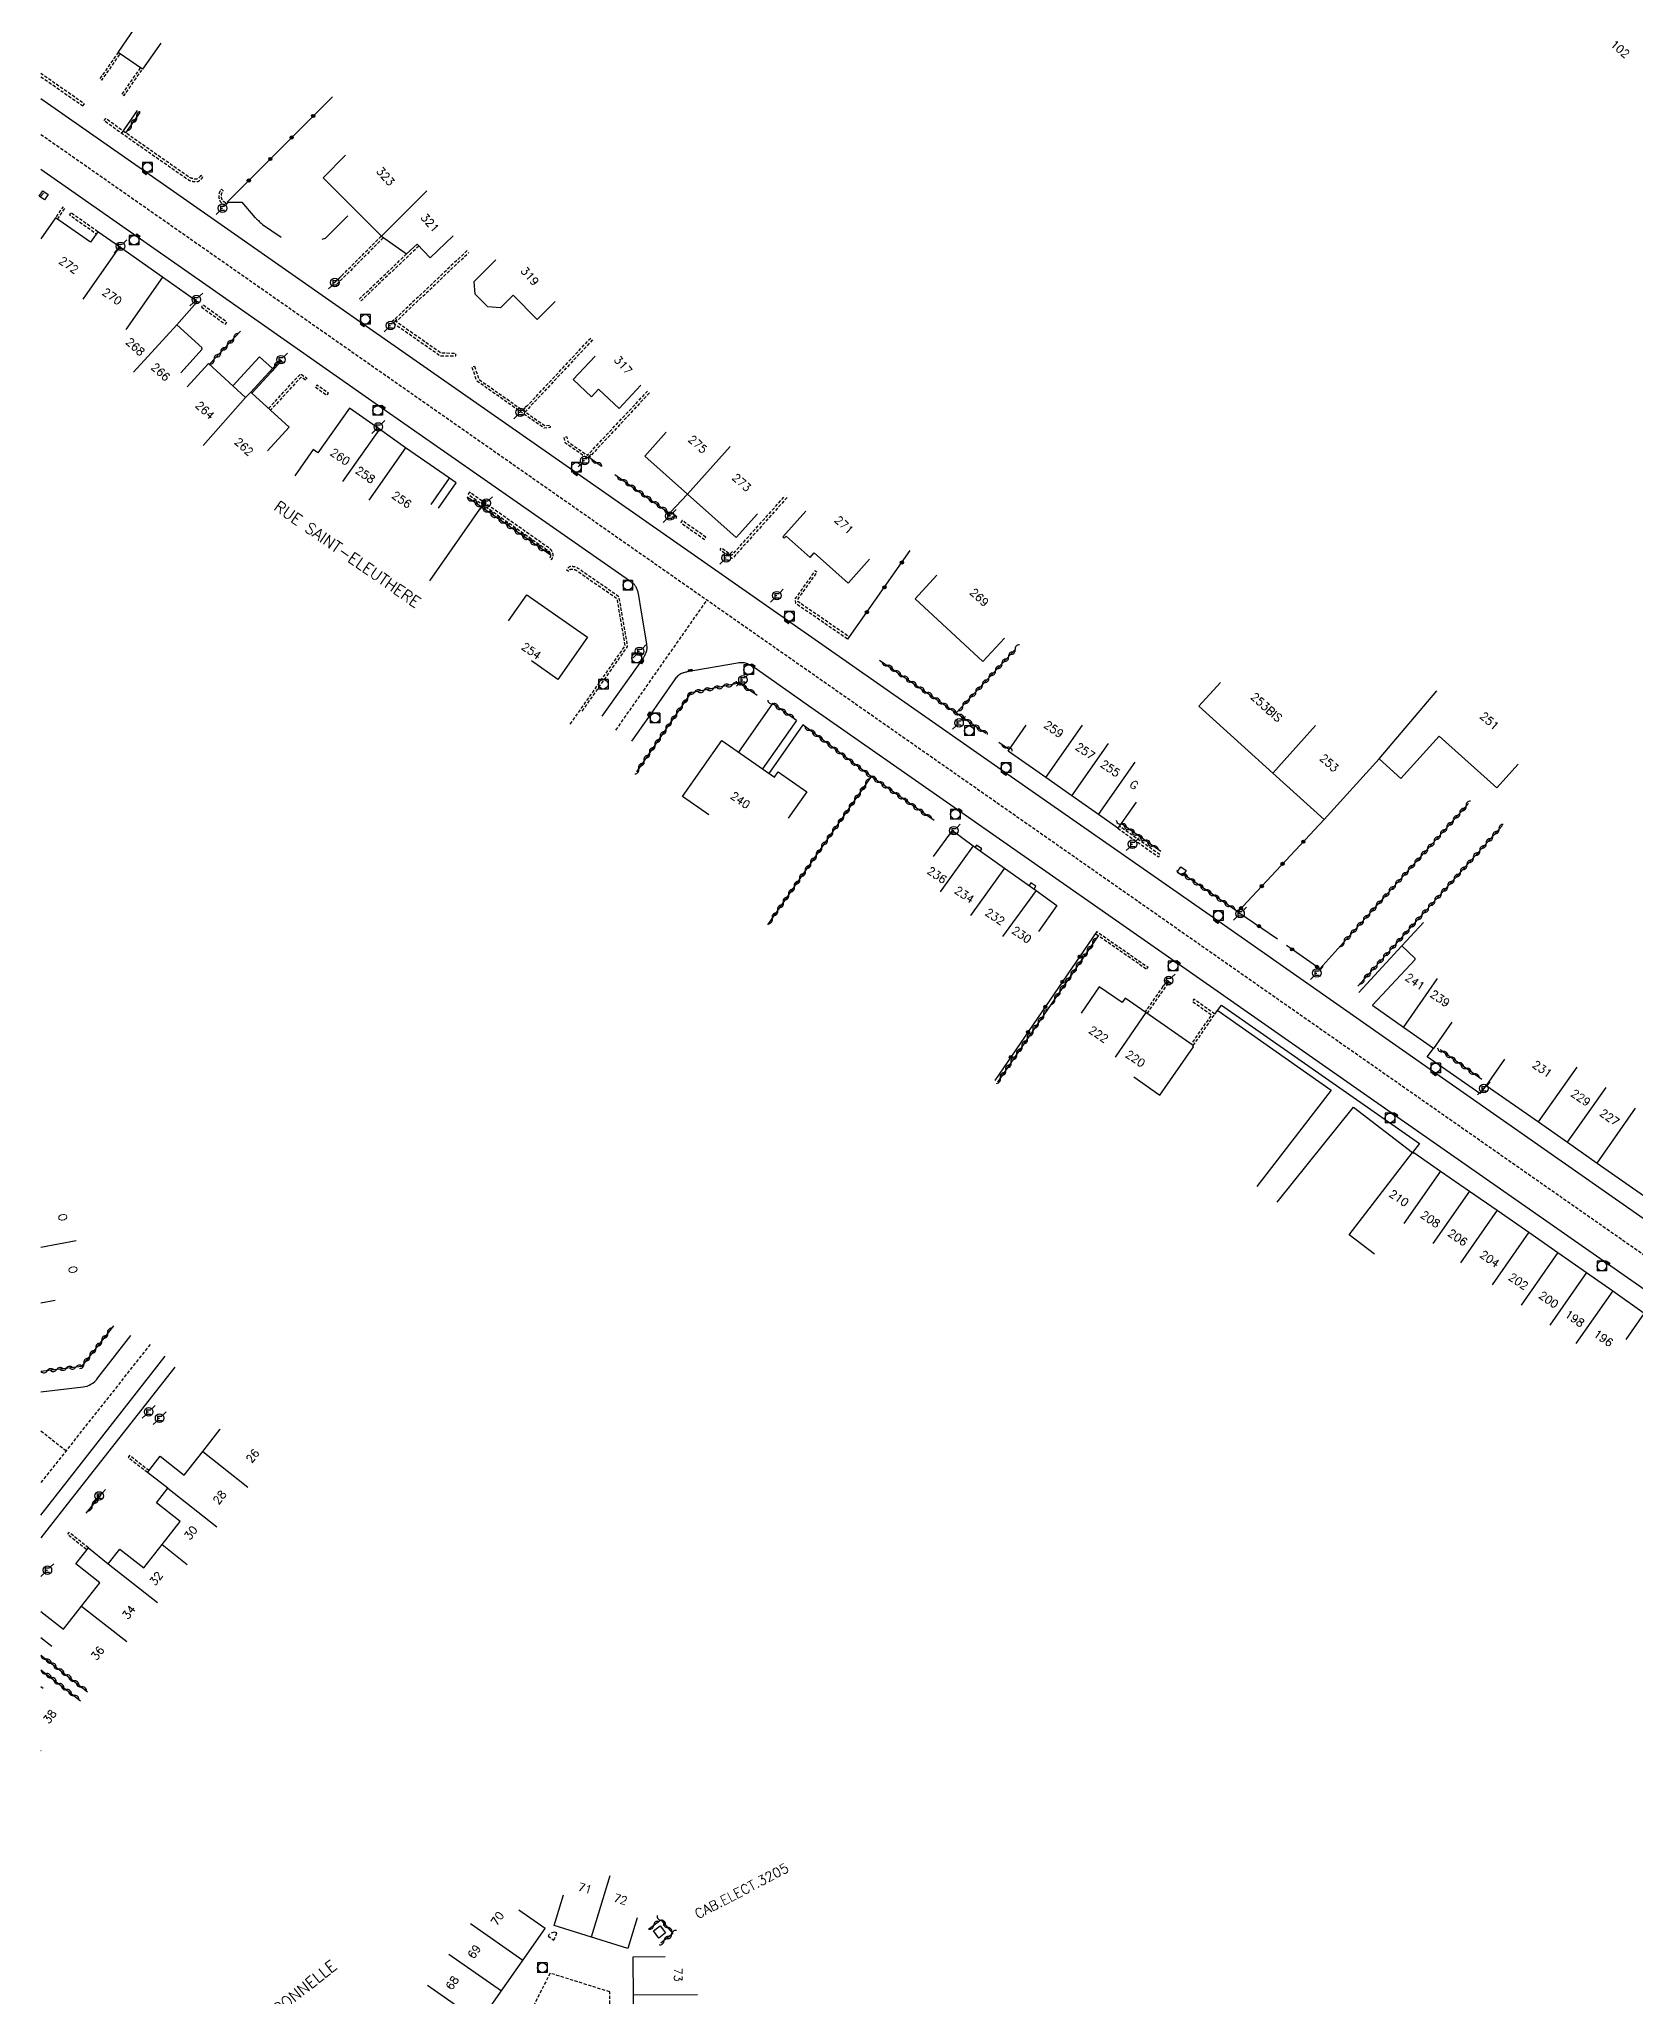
# Model space of a CAD drawing. Header units: millimetres. Extents: x 79000 to 80000, y 145000 to 146001.
# Drawn here: x 78999.7 to 79249.1, y 145345 to 145650.8 of the extents above; entities that cross this region are included whole.
import ezdxf
from ezdxf.enums import TextEntityAlignment as Align

# ---------------------------------------------------------------- set-up
doc = ezdxf.new("R2010")
doc.units = ezdxf.units.MM
doc.linetypes.add('DASHED', pattern=[0.75, 0.5, -0.25])
doc.layers.get('0').update_dxf_attribs({"linetype": 'CONTINUOUS'})
for name, color, linetype in [('W0001', 6, 'DASHED'), ('W0008', 7, 'CONTINUOUS'), ('W0100', 7, 'CONTINUOUS'), ('W0112', 1, 'DASHED'), ('W0310', 3, 'CONTINUOUS'), ('W0322', 7, 'CONTINUOUS'), ('W0330', 7, 'CONTINUOUS'), ('W0400', 7, 'CONTINUOUS'), ('W0420', 7, 'CONTINUOUS'), ('W0471', 7, 'CONTINUOUS'), ('W0984', 7, 'CONTINUOUS'), ('W0989', 7, 'CONTINUOUS'), ('W0991', 7, 'CONTINUOUS'), ('W1102', 7, 'CONTINUOUS')]:
    doc.layers.add(name, color=color, linetype=linetype)
doc.styles.get("Standard").update_dxf_attribs({"font": 'romans.shx', "width": 0.85})

# ---------------------------------------------------------------- blocks, each defined once
blk = doc.blocks.new('T420')
for p, q in [((0.75, 0.75), (-0.75, 0.75)), ((-0.75, 0.75), (-0.75, -0.75)), ((0.75, 0.75), (0.75, -0.75)), ((0.75, -0.75), (-0.75, -0.75))]:
    blk.add_line(p, q)
blk.add_ellipse((0, 0), major_axis=(-0.53, 0.53), ratio=1, start_param=3.926991, end_param=10.210176)
blk = doc.blocks.new('T471')
for p, q in [((-0.333334, 0.333334), (-0.333334, -0.333334)), ((-0.333334, 0.333334), (0.333334, 0.333334)), ((-0.333334, 0), (0, 0)), ((0.500001, 0.500001), (1.000002, 1.000002)), ((-0.500001, -0.500001), (-1.000002, -1.000002)), ((-0.333334, -0.333334), (0.333334, -0.333334))]:
    blk.add_line(p, q)
blk.add_ellipse((0, 0), major_axis=(0.471405, 0.471405), ratio=1, start_param=5.4977871438, end_param=11.780972451)
blk = doc.blocks.new('t310o')
at = {"color": 0, "linetype": 'Continuous'}
for centre, start, end in [((-0.5, 0.38), 216.8699, 323.1304), ((0.5, -0.37), 36.8699, 143.1303)]:
    blk.add_arc(centre, 0.625, start, end, dxfattribs=at)
blk = doc.blocks.new('T400')
for p, q in [((-0.15, 0.3), (0.15, 0.3)), ((-0.15, -0.25), (-0.15, 0.3)), ((-0.15, 0.15), (0.15, 0.15)), ((-0.15, 0), (0.15, 0)), ((0.15, 0.3), (0.15, -0.25)), ((-0.15, -0.15), (0.15, -0.15)), ((-0.15, -0.25), (-0.15, -0.3)), ((-0.15, -0.3), (0.15, -0.3)), ((0.15, -0.3), (0.15, -0.25))]:
    blk.add_line(p, q)
blk = doc.blocks.new('t112o')
at = {"color": 0, "linetype": 'Continuous'}
for p, q in [((-0.5, 0.5), (0.5, 0.5)), ((-0.5, -0.5), (-0.5, 0.5)), ((0.5, 0.5), (0.5, -0.5)), ((0.5, -0.5), (-0.5, -0.5))]:
    blk.add_line(p, q, dxfattribs=at)
blk = doc.blocks.new('t330o')
at = {"color": 0, "linetype": 'Continuous'}
for p, q in [((0.25, -0.25), (-0.25, 0.25)), ((-0.25, -0.25), (0.25, 0.25)), ((-0.25, 0.25), (-0.25, -0.25)), ((0.25, 0.25), (-0.25, 0.25)), ((0.25, -0.25), (0.25, 0.25)), ((-0.25, -0.25), (0.25, -0.25)), ((-0.25, -0.25), (-0.25, -0.25))]:
    blk.add_line(p, q, dxfattribs=at)
blk = doc.blocks.new('t322o')
at = {"color": 0, "linetype": 'Continuous'}
for radius in [0.25, 0.15]:
    blk.add_circle((0, 0), radius, dxfattribs=at)

msp = doc.modelspace()

# ---------------------------------------------------------------- linework, layer by layer
at = {"layer": 'W0001', "flags": 128}
for points in [[(79516.13, 145275.16), (79000, 145635.92)], [(79089.82, 145542.93), (79104.04, 145563.2)], [(79017.05, 145446.94), (79000, 145425.39)], [(79000, 145433.43), (79003.91, 145430.36)]]:
    msp.add_lwpolyline(points, dxfattribs=at)
at = {"layer": 'W0001'}
msp.add_lwpolyline([(79089.62, 145316.47), (79089.16, 145326.72), (79088.85, 145345.81), (79079.53, 145348.73), (79071.29, 145332.4), (79069.11, 145312.03)], dxfattribs=at)
at = {"layer": 'W0008', "flags": 128}
for points in [[(79518.69, 145278.82), (79501.09, 145291.55), (79457.44, 145321.63), (79420.53, 145347.52), (79375.36, 145379.19), (79323.99, 145415.13), (79250.79, 145466.27), (79216.33, 145490.34), (79184.35, 145512.73), (79154.86, 145533.32), (79117.13, 145559.67), (79084.26, 145582.62), (79051.39, 145605.61), (79020.18, 145627.43), (79000, 145641.53)], [(79043.9, 145619.59), (79044.45, 145619.78), (79047.93, 145623.24)], [(79029.97, 145596.7), (79034.14, 145601.23), (79036.15, 145599.38), (79032.77, 145595.71)], [(79037.65, 145600.64), (79032.96, 145595.56)], [(79062.1, 145577.58), (79064.85, 145581.52), (79063.8, 145582.26)], [(79114.29, 145547.08), (79108.97, 145539.48)], [(79118.03, 145544.44), (79112.73, 145536.85)], [(79119.03, 145543.74), (79113.73, 145536.15)], [(79146.76, 145524.03), (79146.99, 145524.36), (79146.17, 145524.95), (79145.93, 145524.62)], [(79155.14, 145518.08), (79155.44, 145518.51), (79154.65, 145519.06), (79154.35, 145518.64)], [(79205.87, 145501.93), (79212.58, 145509.2)], [(79183.4, 145498.55), (79184.44, 145499.94), (79215.33, 145478.35), (79214.25, 145476.94)], [(79183.86, 145499.13), (79201.53, 145486.65), (79189.94, 145471.61)], [(79225.76, 145487.42), (79224.77, 145486.16), (79216.55, 145491.88), (79217.52, 145493.19)], [(79193.11, 145469.15), (79205.02, 145484.02), (79214.25, 145476.94)], [(79000, 145439.53), (79006.59, 145440.31), (79007.22, 145440.45), (79007.52, 145440.57), (79007.81, 145440.72), (79008.12, 145440.92), (79008.4, 145441.15), (79008.65, 145441.42), (79008.87, 145441.71), (79014.03, 145448.36)], [(79000, 145420.29), (79019.41, 145445.09)], [(79020.93, 145443.42), (79004.68, 145422.72), (79000, 145416.75)]]:
    msp.add_lwpolyline(points, dxfattribs=at)
for points in [[(79000, 145630.52), (79011.22, 145622.69), (79026.81, 145611.79), (79052.23, 145594.01), (79091.93, 145566.28, -0.006138), (79092.03, 145566.21, -0.001856), (79092.33, 145565.99, -0.055554), (79092.68, 145565.67, -0.054812), (79092.94, 145565.27, -0.044414), (79093.15, 145564.8, -0.0399), (79093.28, 145564.23), (79093.74, 145561.33), (79094.58, 145556.4, -0.054819), (79094.62, 145555.58, -0.075511), (79094.5, 145554.99, -0.031718), (79094.3, 145554.54, -0.034224), (79094.06, 145554.14), (79087.64, 145545.08)], [(79029.1, 145625.4), (79031.36, 145625.36), (79033.42, 145623, -0.000419), (79033.77, 145622.67, -0.000769), (79033.96, 145622.5, -0.002361), (79034.55, 145621.95, 0.039708), (79034.58, 145621.92), (79037.52, 145619.91)], [(79283.94, 145432.17), (79246.26, 145458.42), (79211.98, 145482.38), (79178.88, 145505.53), (79142.64, 145530.82), (79120.44, 145546.33), (79111.42, 145552.68, 0.026174), (79110.94, 145552.97, 0.023572), (79110.39, 145553.25, 0.080936), (79109.68, 145553.43, 0.06638), (79108.8, 145553.39), (79100.95, 145552.01, 0.037206), (79100.45, 145551.88, 0.036074), (79099.96, 145551.68, 0.069353), (79099.46, 145551.33, 0.054381), (79098.96, 145550.75), (79094.91, 145544.95), (79092.27, 145541.2)]]:
    msp.add_lwpolyline(points, format="xyb", dxfattribs=at)
at = {"layer": 'W0100', "flags": 128}
for points in [[(79018.74, 145650.23), (79015.84, 145646.15), (79012.06, 145648.79), (79015.36, 145653.53), (79010.14, 145657.17), (79013, 145661.27)], [(79047.59, 145632.74), (79044.06, 145629.2), (79053.21, 145620.06), (79057.12, 145617.3), (79058.75, 145618.83), (79060.78, 145616.69), (79064.41, 145620.12)], [(79021.83, 145598.71), (79025.2, 145602.41), (79025.08, 145602.52), (79025.17, 145602.62), (79021.22, 145606.22), (79024.37, 145609.75), (79024.24, 145609.87), (79024.3, 145609.94), (79019, 145613.67), (79012.26, 145618.4), (79008.87, 145620.77), (79008.87, 145620.77), (79007.73, 145619.14), (79002.28, 145622.95), (79000, 145619.68)], [(79080.31, 145609.86), (79077.53, 145607.08), (79073.75, 145610.86), (79071.79, 145608.9), (79069.82, 145609.04), (79067.84, 145611.02), (79067.69, 145612.99), (79071.06, 145616.36)], [(79035.36, 145586.55), (79038.75, 145590.23), (79032.95, 145595.57), (79032.93, 145595.55), (79032.76, 145595.72), (79031.96, 145594.86), (79026.17, 145600.19), (79022.82, 145596.55)], [(79086.56, 145601.31), (79083.14, 145597.66), (79085.98, 145595), (79087.08, 145596.18), (79090.3, 145593.17), (79093.71, 145596.82)], [(79060.94, 145578.16), (79063.8, 145582.26), (79056.96, 145587.02), (79052.87, 145589.93), (79048.19, 145593.22), (79043.25, 145586.24), (79042.51, 145586.76), (79039.65, 145582.66)], [(79097.65, 145589.46), (79094.32, 145585.73), (79101.01, 145579.76), (79108.58, 145572.99), (79111.91, 145576.71)], [(79119.49, 145577.14), (79115.9, 145573.11), (79116.12, 145572.91), (79116.39, 145573.21), (79120.14, 145569.86), (79120.81, 145570.61), (79126.11, 145565.89), (79129.44, 145569.62)], [(79139.95, 145567.11), (79136.55, 145563.44), (79147.13, 145553.61), (79150.53, 145557.27)], [(79073.05, 145559.96), (79075.92, 145564.06), (79085.37, 145557.45), (79080.75, 145550.84), (79076.65, 145553.71)], [(79184.25, 145550.34), (79180.9, 145546.64), (79192.43, 145536.21), (79200.46, 145528.94), (79209.06, 145538.45), (79212.44, 145535.34), (79218.44, 145541.98), (79227.44, 145533.89), (79230.78, 145537.6)], [(79171.1, 145531.67), (79168.22, 145527.58), (79165.21, 145529.71), (79161.06, 145532.63), (79156.96, 145535.51), (79151.07, 145539.6), (79153.92, 145543.71)], [(79104.32, 145529.67), (79100.22, 145532.53), (79106.35, 145541.31), (79114.57, 145535.57), (79115.14, 145536.39), (79119.62, 145533.26), (79116.75, 145529.16)], [(79139.44, 145523.18), (79142.4, 145527.21), (79145.64, 145524.83), (79150.54, 145521.33), (79155.45, 145517.86), (79158.72, 145515.54), (79155.83, 145511.46)], [(79220.38, 145497.3), (79217.52, 145493.19), (79212.84, 145496.46), (79208.05, 145499.83), (79208.08, 145499.88), (79208.01, 145499.95), (79214.67, 145507.07), (79214.68, 145507.26), (79212.57, 145509.2), (79215.97, 145512.88)], [(79170.7, 145488.73), (79174.81, 145485.89), (79180.05, 145493.46), (79179.93, 145493.54), (79180, 145493.63), (79172.61, 145498.81), (79169.35, 145501.04), (79169.35, 145501.04), (79168.88, 145500.36), (79165.31, 145502.81), (79162.48, 145498.69)], [(79228.62, 145491.52), (79225.76, 145487.42), (79233.95, 145481.7), (79238.49, 145478.52), (79243.1, 145475.28), (79250.32, 145470.22), (79253.19, 145474.31)], [(79208.34, 145461.03), (79204.38, 145464.07), (79214.25, 145476.94), (79214.39, 145476.84), (79214.45, 145476.93), (79218.63, 145474.04), (79223.14, 145470.9), (79227.49, 145467.91), (79232.41, 145464.46), (79236.94, 145461.3), (79241.44, 145458.17), (79245.54, 145455.3), (79250.47, 145451.83), (79247.59, 145447.74)], [(79002.22, 145453.81), (79002.22, 145453.81), (79000, 145453.39)], [(79000, 145405.23), (79003.51, 145402.48), (79006.33, 145406.06), (79009.19, 145409.7), (79005.42, 145412.67), (79007.4, 145415.16), (79010.52, 145412.7), (79012.32, 145414.99), (79016.07, 145412.06), (79018.91, 145415.67), (79021.75, 145419.3), (79018.03, 145422.2), (79019.82, 145424.49), (79016.66, 145426.96), (79018.62, 145429.48), (79018.62, 145429.48), (79022.38, 145426.53), (79025.26, 145430.21), (79028.01, 145433.73), (79028.01, 145433.73), (79028.01, 145433.73), (79028.01, 145433.73)], [(79001.68, 145399.77), (79000, 145401.1)], [(79000.32, 145393.2), (79000, 145393.45)]]:
    msp.add_lwpolyline(points, dxfattribs=at)
at = {"layer": 'W0100'}
for points in [[(79093.15, 145357.38), (79091.67, 145352.6), (79080.15, 145356.17), (79081.63, 145360.95)], [(79011.6, 145290.58), (79012.72, 145285.71), (79032.96, 145290.34), (79078.75, 145355.71), (79074.65, 145358.58)], [(79097.57, 145355.01), (79096.51, 145354.22), (79095.67, 145355.35), (79096.73, 145356.13), (79097.57, 145355.01)], [(79203.83, 145273), (79206.14, 145268.57), (79198.85, 145264.75), (79178.13, 145304.14), (79127.73, 145320.45), (79116.65, 145324.02), (79092.66, 145331.74), (79092.51, 145351.31), (79097.51, 145351.35)]]:
    msp.add_lwpolyline(points, dxfattribs=at)
at = {"layer": 'W0112'}
msp.add_line((79079.22, 145354.53), (79080.14, 145353.87), dxfattribs=at)
at = {"layer": 'W0112', "flags": 128}
for points in [[(79012.06, 145648.79), (79009.2, 145644.68), (79009.53, 145644.46), (79012.39, 145648.56)], [(79006.55, 145640.41), (79006.78, 145640.74), (79000, 145645.46)], [(79000, 145644.98), (79006.55, 145640.41)], [(79015.51, 145646.38), (79012.65, 145642.28), (79012.98, 145642.05), (79015.84, 145646.15)], [(79002.58, 145622.74), (79003.73, 145624.39), (79003.4, 145624.62), (79002.25, 145622.97)], [(79008.87, 145620.77), (79004.66, 145623.74), (79004.43, 145623.42), (79008.64, 145620.45)], [(79053.46, 145619.81), (79046.26, 145612.61), (79045.97, 145612.89), (79053.17, 145620.09)], [(79059.03, 145618.53), (79050.01, 145609.99), (79049.74, 145610.28), (79057.12, 145617.3)], [(79066.59, 145617.83), (79054.82, 145606.67), (79062.4, 145601.38), (79064.83, 145601.36), (79064.83, 145601.76), (79062.53, 145601.78), (79055.45, 145606.72), (79066.86, 145617.54)], [(79075.3, 145592.86), (79085.88, 145604.15)], [(79086.17, 145603.88), (79075.63, 145592.63)], [(79035.56, 145593.16), (79040.56, 145598.58), (79041.55, 145597.9), (79041.32, 145597.57), (79040.62, 145598.06), (79035.86, 145592.89)], [(79095.04, 145595.58), (79085.43, 145585.3), (79081.93, 145587.75), (79081.74, 145588.66), (79082.13, 145588.74), (79082.29, 145587.98), (79085.37, 145585.83), (79094.75, 145595.85)], [(79116.56, 145579.26), (79107.99, 145569.7), (79106.08, 145571.05), (79106.31, 145571.38), (79107.93, 145570.24), (79116.26, 145579.53)], [(79168.22, 145527.58), (79174.6, 145523.1), (79174.83, 145523.43), (79168.45, 145527.91)], [(79175.7, 145503.49), (79172.48, 145498.9)], [(79172.81, 145498.67), (79176.02, 145503.25)], [(79180, 145493.63), (79183.4, 145498.55), (79180.1, 145500.87), (79179.87, 145500.54), (79182.85, 145498.45), (79179.67, 145493.86)], [(79016.88, 145427.23), (79013.84, 145429.59), (79013.63, 145429.31), (79016.66, 145426.96)], [(79007.4, 145415.16), (79004.36, 145417.58), (79004.14, 145417.3), (79007.18, 145414.89)]]:
    msp.add_lwpolyline(points, dxfattribs=at)
for points in [[(79024.96, 145629.56, -0.118466), (79024.49, 145629.06, -0.174708), (79024.17, 145628.98, -0.043519), (79023.46, 145629.12, -0.081883), (79023.2, 145629.24), (79012.85, 145636.48), (79010.07, 145638.48), (79009.83, 145638.16), (79012.62, 145636.16), (79022.97, 145628.92, 0.081883), (79023.35, 145628.73, 0.043519), (79024.12, 145628.58, 0.174708), (79024.71, 145628.72, 0.118466), (79025.31, 145629.36)], [(79028.91, 145625.26, -0.134896), (79028.41, 145625.62, -0.134896), (79028.18, 145626.19, -0.110467), (79028.22, 145626.69, -0.110467), (79028.48, 145627.13), (79028.19, 145627.4, 0.110467), (79027.84, 145626.81, 0.110467), (79027.78, 145626.14, 0.134896), (79028.1, 145625.37, 0.134896), (79028.77, 145624.88)], [(79066.94, 145580.09), (79066.71, 145579.76), (79078.88, 145571.2), (79079.32, 145570.89, -0.106023), (79079.38, 145570.82, -0.047336), (79079.6, 145570.35, -0.13488), (79079.61, 145570.16, -0.096096), (79079.46, 145569.79), (79079.79, 145569.57, 0.096096), (79080, 145570.08, 0.13488), (79079.97, 145570.49, 0.047336), (79079.73, 145571.02, 0.106023), (79079.55, 145571.21), (79079.11, 145571.53)]]:
    msp.add_lwpolyline(points, format="xyb", close=True, dxfattribs=at)
for points in [[(79025.07, 145609), (79028.8, 145606.32), (79029.03, 145606.65), (79025.3, 145609.32)], [(79067.71, 145599.77), (79068.43, 145597.7), (79075.42, 145592.77), (79078.72, 145590.48), (79079.51, 145590.56), (79079.55, 145590.16), (79078.61, 145590.07), (79075.19, 145592.45), (79068.09, 145597.45), (79067.33, 145599.63)], [(79042.87, 145596.49), (79044.67, 145595.23), (79044.9, 145595.55), (79043.1, 145596.82)], [(79099.34, 145576.25), (79098.28, 145576.93), (79098.06, 145576.59), (79099.12, 145575.91)], [(79103.88, 145573.04), (79100.18, 145575.65), (79099.95, 145575.32), (79103.65, 145572.71)], [(79126.06, 145557.13), (79126.28, 145557.46), (79118.23, 145563), (79118.18, 145563.27), (79121.24, 145567.55), (79120.91, 145567.79), (79117.76, 145563.37), (79117.87, 145562.76)], [(79172.66, 145505.58), (79164.72, 145511.1), (79164.95, 145511.43), (79172.89, 145505.91)], [(79176.24, 145503.09), (79175.52, 145503.62), (79175.76, 145503.94), (79176.48, 145503.41)]]:
    msp.add_lwpolyline(points, close=True, dxfattribs=at)
msp.add_lwpolyline([(79084.56, 145545.88), (79091.65, 145555.99), (79090.31, 145563.73), (79083.82, 145568.23, 0.09301), (79083.47, 145568.38, 0.055484), (79082.83, 145568.46, 0.143689), (79082.48, 145568.36, 0.0933), (79082.07, 145567.98), (79082.39, 145567.75, -0.0933), (79082.69, 145568.02, -0.143689), (79082.83, 145568.06, -0.055484), (79083.37, 145567.99, -0.09301), (79083.59, 145567.9), (79089.95, 145563.5), (79091.22, 145556.09), (79082.55, 145543.72)], format="xyb", dxfattribs=at)
at = {"layer": 'W0112'}
msp.add_lwpolyline([(79080.14, 145353.87), (79080.58, 145355.02), (79080.16, 145355.14), (79079.39, 145354.85), (79079.22, 145354.53)], dxfattribs=at)
at = {"layer": 'W0310', "flags": 128}
for points in [[(79013.25, 145636.2), (79015.47, 145639.41)], [(79000.37, 145626.79), (79000, 145626.31)], [(79031.16, 145605.21), (79026.37, 145600.12)], [(79037.49, 145600.78), (79036.15, 145599.38)], [(79085.63, 145585.54), (79087.56, 145584.14)], [(79089.63, 145582.85), (79098.26, 145576.75)], [(79079.72, 145570.17), (79066.57, 145579.32)], [(79131, 145553.85), (79147.58, 145542.43)], [(79142.98, 145545.59), (79152.31, 145555.62)], [(79111.9, 145548.33), (79109.09, 145550.25), (79101.53, 145548.74), (79093.01, 145536.38)], [(79118.03, 145544.44), (79114.29, 145547.08)], [(79139.55, 145528.79), (79129.7, 145535.66), (79119.03, 145543.74)], [(79149.64, 145541.02), (79151.32, 145539.91)], [(79129.7, 145535.66), (79113.51, 145512.49)], [(79202.59, 145508.75), (79223.03, 145531.47)], [(79174.94, 145523.95), (79168.74, 145528.32)], [(79205.72, 145502.9), (79228.32, 145528.03)], [(79186.96, 145514.55), (79178.27, 145520.5)], [(79165.15, 145510.8), (79149.42, 145487.93)], [(79225.09, 145488.32), (79218.6, 145492.97)], [(79011.35, 145449.88), (79006.33, 145443.52), (79000, 145442.72)], [(79007.05, 145420.58), (79009.43, 145423.51)], [(79000, 145398.4), (79007.28, 145392.7)], [(79000, 145396.13), (79006.17, 145391.29)]]:
    msp.add_lwpolyline(points, dxfattribs=at)
at = {"layer": 'W0310'}
msp.add_lwpolyline([(79094.92, 145355.62), (79096.85, 145357.06), (79098.7, 145354.93), (79096.82, 145353.4)], dxfattribs=at)
at = {"layer": 'W0322', "flags": 128}
for points in [[(79029.1, 145625.4), (79045.54, 145641.86)], [(79012.62, 145636.16), (79015.06, 145639.7)], [(79098.28, 145576.93), (79101.01, 145579.76)], [(79126.28, 145557.46), (79135.8, 145570.96)], [(79200.46, 145528.94), (79186.96, 145514.55), (79193.15, 145510.33)], [(79164.95, 145511.43), (79149.02, 145488.2)], [(79202.59, 145508.75), (79199.79, 145505.62), (79194.59, 145509.26)]]:
    msp.add_lwpolyline(points, dxfattribs=at)
at = {"layer": 'W0330', "flags": 128}
msp.add_lwpolyline([(79069.23, 145578.46), (79060.71, 145566.23)], dxfattribs=at)
at = {"layer": 'W1102'}
for p, q in [((79088.89, 145363.93), (79085.93, 145354.38)), ((79067.08, 145356.48), (79075.27, 145350.74)), ((79063.73, 145351.69), (79071.92, 145345.95)), ((79060.36, 145346.88), (79068.55, 145341.14)), ((79102.56, 145345.37), (79092.56, 145345.29))]:
    msp.add_line(p, q, dxfattribs=at)
at = {"layer": 'W1102', "flags": 128}
for points in [[(79053.21, 145620.06), (79060.27, 145627.14)], [(79012.26, 145618.4), (79006.52, 145610.21)], [(79019, 145613.67), (79013.26, 145605.48)], [(79021.22, 145606.22), (79014.47, 145598.84)], [(79031.96, 145594.86), (79025.36, 145587.35)], [(79052.87, 145589.93), (79047.1, 145581.76)], [(79056.96, 145587.02), (79051.21, 145578.85)], [(79101.01, 145579.76), (79107.68, 145587.22)], [(79209.06, 145538.45), (79218.08, 145549.03)], [(79156.96, 145535.51), (79162.68, 145543.71)], [(79161.06, 145532.63), (79166.79, 145540.83)], [(79192.43, 145536.21), (79199.13, 145543.63)], [(79165.21, 145529.71), (79170.93, 145537.91)], [(79145.64, 145524.83), (79140.46, 145517.67)], [(79150.54, 145521.33), (79145.21, 145513.97)], [(79155.45, 145517.86), (79150.23, 145510.65)], [(79212.84, 145496.46), (79218.17, 145504.12)], [(79172.61, 145498.81), (79167.81, 145491.82)], [(79233.95, 145481.7), (79239.97, 145490.27)], [(79238.49, 145478.52), (79244.51, 145487.09)], [(79243.1, 145475.28), (79249.11, 145483.86)], [(79218.63, 145474.04), (79212.9, 145465.84)], [(79223.14, 145470.9), (79217.42, 145462.7)], [(79227.49, 145467.91), (79221.76, 145459.71)], [(79232.41, 145464.46), (79226.69, 145456.26)], [(79000, 145462.15), (79005.49, 145463.21)], [(79236.94, 145461.3), (79231.22, 145453.1)], [(79241.44, 145458.17), (79235.71, 145449.97)], [(79245.54, 145455.3), (79239.79, 145447.11)], [(79025.26, 145430.21), (79032.33, 145424.67)], [(79019.82, 145424.49), (79027.48, 145418.48)], [(79018.91, 145415.67), (79022.86, 145412.58)], [(79010.52, 145412.7), (79018.22, 145406.66)], [(79006.33, 145406.06), (79013.4, 145400.52)], [(79000, 145383.53), (79000.02, 145383.52)]]:
    msp.add_lwpolyline(points, dxfattribs=at)

# ---------------------------------------------------------------- block references
at = {"layer": 'W0112'}
for p, rotation in [((79000.41, 145626.45), 145.0871057278338), ((79178.21, 145520.84), 324.8679260588409)]:
    msp.add_blockref('t112o', p, dxfattribs=dict(at, rotation=rotation))
at = {"layer": 'W0310'}
for p, rotation in [((79014.95, 145638.67), 55.41596150533281), ((79014.1, 145637.43), 55.41596150533281), ((79030.13, 145604.12), 226.7602721966951), ((79028.08, 145601.93), 226.7602721966951), ((79029.1, 145603.03), 226.7602721966951), ((79027.05, 145600.84), 226.7602721966951), ((79036.46, 145599.7), 226.3000043552691), ((79086.84, 145584.66), 323.8770766063967), ((79090.85, 145581.98), 324.813368576477), ((79092.08, 145581.12), 324.813368576477), ((79093.3, 145580.25), 324.813368576477), ((79067.41, 145578.74), 145.1416615492164), ((79068.64, 145577.88), 145.1416615492164), ((79069.87, 145577.02), 145.1416615492164), ((79094.53, 145579.39), 324.813368576477), ((79095.76, 145578.52), 324.813368576477), ((79096.98, 145577.66), 324.813368576477), ((79098.21, 145576.79), 324.813368576477), ((79071.1, 145576.17), 145.1416615492164), ((79072.33, 145575.31), 145.1416615492164), ((79073.56, 145574.45), 145.1416615492164), ((79074.8, 145573.59), 145.1416615492164), ((79076.03, 145572.74), 145.1416615492164), ((79077.26, 145571.88), 145.1416615492164), ((79078.49, 145571.02), 145.1416615492164), ((79152.18, 145555.48), 47.08882411494741), ((79132.23, 145553), 325.4429926488635), ((79133.47, 145552.15), 325.4429926488635), ((79149.11, 145552.18), 47.08882411494741), ((79150.13, 145553.28), 47.08882411494741), ((79151.16, 145554.38), 47.08882411494741), ((79105.07, 145549.45), 191.2609456218736), ((79106.54, 145549.74), 191.2609456218736), ((79108.02, 145550.03), 191.2609456218736), ((79109.42, 145550.02), 145.6473521593153), ((79110.66, 145549.17), 145.6473521593153), ((79134.7, 145551.3), 325.4429926488635), ((79135.94, 145550.45), 325.4429926488635), ((79137.18, 145549.59), 325.4429926488635), ((79146.05, 145548.89), 47.08882411494741), ((79147.07, 145549.99), 47.08882411494741), ((79148.09, 145551.09), 47.08882411494741), ((79100.18, 145546.78), 235.4054575855981), ((79101.03, 145548.01), 235.4054575855981), ((79102.13, 145548.86), 191.2609456218736), ((79103.6, 145549.15), 191.2609456218736), ((79114.35, 145547.04), 144.7998249207926), ((79115.58, 145546.17), 144.7998249207926), ((79138.41, 145548.74), 325.4429926488635), ((79139.65, 145547.89), 325.4429926488635), ((79140.88, 145547.04), 325.4429926488635), ((79142.12, 145546.19), 325.4429926488635), ((79144.01, 145546.69), 47.08882411494741), ((79145.03, 145547.79), 47.08882411494741), ((79097.62, 145543.07), 235.4054575855981), ((79098.47, 145544.31), 235.4054575855981), ((79099.32, 145545.54), 235.4054575855981), ((79116.8, 145545.31), 144.7998249207926), ((79120.14, 145542.9), 142.8644522792673), ((79143.35, 145545.34), 325.4429926488635), ((79144.59, 145544.49), 325.4429926488635), ((79145.82, 145543.64), 325.4429926488635), ((79095.92, 145540.6), 235.4054575855981), ((79096.77, 145541.84), 235.4054575855981), ((79121.33, 145541.99), 142.8644522792673), ((79122.53, 145541.09), 142.8644522792673), ((79123.73, 145540.18), 142.8644522792673), ((79147.06, 145542.79), 325.4429926488635), ((79150.9, 145540.19), 326.6375474007096), ((79093.36, 145536.9), 235.4054575855981), ((79094.21, 145538.13), 235.4054575855981), ((79095.07, 145539.37), 235.4054575855981), ((79124.92, 145539.28), 142.8644522792673), ((79126.12, 145538.37), 142.8644522792673), ((79127.31, 145537.47), 142.8644522792673), ((79128.51, 145536.56), 142.8644522792673), ((79128.84, 145534.43), 235.067154276669), ((79129.71, 145535.66), 145.1247868612117), ((79130.94, 145534.8), 145.1247868612117), ((79132.17, 145533.94), 145.1247868612117), ((79126.26, 145530.74), 235.067154276669), ((79127.12, 145531.97), 235.067154276669), ((79127.98, 145533.2), 235.067154276669), ((79133.4, 145533.08), 145.1247868612117), ((79134.63, 145532.23), 145.1247868612117), ((79135.86, 145531.37), 145.1247868612117), ((79222.65, 145531.06), 48.03166984180285), ((79124.54, 145528.28), 235.067154276669), ((79125.4, 145529.51), 235.067154276669), ((79137.09, 145530.51), 145.1247868612117), ((79138.32, 145529.65), 145.1247868612117), ((79168.81, 145528.27), 144.8902912330667), ((79219.64, 145527.71), 48.03166984180285), ((79220.65, 145528.83), 48.03166984180285), ((79221.65, 145529.94), 48.03166984180285), ((79121.96, 145524.6), 235.067154276669), ((79122.82, 145525.83), 235.067154276669), ((79123.68, 145527.06), 235.067154276669), ((79170.04, 145527.4), 144.8902912330667), ((79171.26, 145526.54), 144.8902912330667), ((79172.49, 145525.68), 144.8902912330667), ((79173.72, 145524.82), 144.8902912330667), ((79217.64, 145525.48), 48.03166984180285), ((79218.64, 145526.6), 48.03166984180285), ((79225.78, 145525.21), 48.03166984176475), ((79226.78, 145526.32), 48.03166984176475), ((79227.78, 145527.44), 48.03166984176475), ((79120.25, 145522.14), 235.067154276669), ((79121.11, 145523.37), 235.067154276669), ((79214.63, 145522.13), 48.03166984180285), ((79215.63, 145523.25), 48.03166984180285), ((79216.63, 145524.36), 48.03166984180285), ((79222.77, 145521.86), 48.03166984176475), ((79223.77, 145522.98), 48.03166984176475), ((79224.77, 145524.09), 48.03166984176475), ((79117.67, 145518.45), 235.067154276669), ((79118.53, 145519.68), 235.067154276669), ((79119.39, 145520.91), 235.067154276669), ((79178.29, 145520.48), 145.6128341992111), ((79179.53, 145519.63), 145.6128341992111), ((79180.77, 145518.79), 145.6128341992111), ((79211.62, 145518.79), 48.03166984180285), ((79212.62, 145519.9), 48.03166984180285), ((79213.62, 145521.02), 48.03166984180285), ((79219.76, 145518.52), 48.03166984176475), ((79220.76, 145519.63), 48.03166984176475), ((79221.77, 145520.75), 48.03166984176475), ((79115.95, 145515.99), 235.067154276669), ((79116.81, 145517.22), 235.067154276669), ((79182.01, 145517.94), 145.6128341992111), ((79183.24, 145517.09), 145.6128341992111), ((79184.48, 145516.24), 145.6128341992111), ((79185.72, 145515.4), 145.6128341992111), ((79208.61, 145515.44), 48.03166984180285), ((79209.61, 145516.56), 48.03166984180285), ((79210.61, 145517.67), 48.03166984180285), ((79217.75, 145516.29), 48.03166984176475), ((79218.76, 145517.4), 48.03166984176475), ((79114.23, 145513.53), 235.067154276669), ((79115.09, 145514.76), 235.067154276669), ((79206.6, 145513.21), 48.03166984180285), ((79207.61, 145514.33), 48.03166984180285), ((79214.74, 145512.94), 48.03166984176475), ((79215.75, 145514.06), 48.03166984176475), ((79216.75, 145515.17), 48.03166984176475), ((79164.3, 145509.57), 235.4851884183516), ((79203.59, 145509.87), 48.03166984180285), ((79204.6, 145510.98), 48.03166984180285), ((79205.6, 145512.1), 48.03166984180285), ((79211.73, 145509.59), 48.03166984176475), ((79212.74, 145510.71), 48.03166984176475), ((79213.74, 145511.83), 48.03166984176475), ((79162.6, 145507.1), 235.4851884183516), ((79163.45, 145508.33), 235.4851884183516), ((79208.73, 145506.25), 48.03166984176475), ((79209.73, 145507.36), 48.03166984176475), ((79210.73, 145508.48), 48.03166984176475), ((79160.05, 145503.39), 235.4851884183516), ((79160.9, 145504.62), 235.4851884183516), ((79161.75, 145505.86), 235.4851884183516), ((79206.72, 145504.02), 48.03166984176475), ((79207.72, 145505.13), 48.03166984176475), ((79158.35, 145500.92), 235.4851884183516), ((79159.2, 145502.15), 235.4851884183516), ((79155.8, 145497.21), 235.4851884183516), ((79156.65, 145498.44), 235.4851884183516), ((79154.1, 145494.74), 235.4851884183516), ((79154.95, 145495.97), 235.4851884183516), ((79151.55, 145491.03), 235.4851884183516), ((79152.4, 145492.26), 235.4851884183516), ((79153.25, 145493.5), 235.4851884183516), ((79218.99, 145492.69), 144.3599127842407), ((79220.21, 145491.81), 144.3599127842407), ((79221.43, 145490.94), 144.3599127842407), ((79149.85, 145488.56), 235.4851884183516), ((79150.7, 145489.79), 235.4851884183516), ((79222.65, 145490.06), 144.3599127842407), ((79223.87, 145489.19), 144.3599127842407), ((79010.42, 145448.7), 231.7040897908276), ((79007.63, 145445.17), 231.7040897908276), ((79008.56, 145446.35), 231.7040897908276), ((79009.49, 145447.52), 231.7040897908276), ((79000.99, 145442.85), 187.1747541480005), ((79002.46, 145443.03), 187.1747541480005), ((79003.95, 145443.22), 187.1747541480005), ((79005.44, 145443.41), 187.1747541480005), ((79006.7, 145443.99), 231.7040897908276), ((79007.99, 145421.74), 50.81207855116887), ((79008.94, 145422.91), 50.81207855116887), ((79000.79, 145397.78), 321.9102721571285), ((79001.6, 145397.15), 321.9102721571285), ((79002.78, 145396.23), 321.9102721571285), ((79000.79, 145395.51), 321.9102721571031), ((79001.6, 145394.88), 321.9102721571031), ((79002.78, 145393.95), 321.9102721571031), ((79003.96, 145395.3), 321.9102721571285), ((79003.96, 145393.02), 321.9102721571031), ((79005.14, 145394.37), 321.9102721571285), ((79006.32, 145393.45), 321.9102721571285), ((79005.14, 145392.1), 321.9102721571031), ((79096.91, 145356.99), 310.9451506813357), ((79095.72, 145356.21), 36.72742355681014), ((79097.33, 145353.82), 219.0434889148852), ((79097.9, 145355.86), 310.9451506813357), ((79098.5, 145354.76), 219.0434889148852)]:
    msp.add_blockref('t310o', p, dxfattribs=dict(at, rotation=rotation))
at = {"layer": 'W0322'}
for p, rotation in [((79042.53, 145638.85), 45.03638786103677), ((79039.17, 145635.49), 45.03638786103677), ((79035.82, 145632.13), 45.03638786103677), ((79032.46, 145628.76), 45.03638786103677), ((79134.49, 145569.1), 54.83083790504804), ((79131.76, 145565.22), 54.83083790504804), ((79129.02, 145561.34), 54.83083790504804), ((79197.21, 145525.48), 226.8195243083694), ((79193.96, 145522.02), 226.8195243083694), ((79190.71, 145518.55), 226.8195243083694), ((79187.46, 145515.09), 226.8195243083694), ((79190.27, 145512.29), 325.7060149663341), ((79162.26, 145507.51), 235.5473586292605), ((79195.46, 145508.66), 144.9503013324353), ((79159.58, 145503.59), 235.5473586292605), ((79199.34, 145505.93), 144.9503013324353), ((79156.89, 145499.68), 235.5473586292605), ((79154.2, 145495.76), 235.5473586292605), ((79151.51, 145491.84), 235.5473586292605)]:
    msp.add_blockref('t322o', p, dxfattribs=dict(at, rotation=rotation))
at = {"layer": 'W0330'}
msp.add_blockref('t330o', (79069.23, 145578.46), dxfattribs=at)
at = {"layer": 'W0400'}
for p, rotation in [((79016.26, 145629.99), 55.02774826412376), ((79015.14, 145620.14), 234.9577106599719), ((79050.26, 145606.22), 55.61252247218757), ((79053.41, 145593.36), 234.9446553966376), ((79083.54, 145582.94), 55.15822492923943), ((79116.61, 145559.84), 56.4323417353597), ((79093.88, 145553.62), 144.0306488691844), ((79111.24, 145552.96), 58.29172274226509), ((79101.4, 145552.24), 280.2268307070852), ((79095.06, 145545.42), 324.7684161837033), ((79150.55, 145536.14), 55.06715427689334), ((79143.55, 145530.37), 235.5998475224455), ((79183.71, 145512.99), 55.08203458796323), ((79177.62, 145506.6), 236.4649712146002), ((79217.71, 145489.19), 235.1064842525775), ((79211.63, 145482.81), 55.03735319326644), ((79244.77, 145459.64), 54.71048453253449)]:
    msp.add_blockref('T400', p, dxfattribs=dict(at, rotation=rotation))
at = {"layer": 'W0420'}
for p in [(79016.63, 145630.84), (79014.55, 145619.45), (79050.65, 145607.07), (79052.6, 145592.84), (79083.64, 145583.95), (79091.68, 145565.55), (79116.89, 145560.69), (79093.06, 145554.17), (79110.56, 145552.35), (79087.84, 145550.08), (79095.92, 145544.81), (79145.01, 145542.81), (79150.74, 145537.06), (79142.85, 145529.77), (79183.91, 145513.94), (79176.84, 145506.05), (79217.86, 145490.15), (79210.75, 145482.34), (79243.84, 145459.19), (79078.33, 145349.58), (79078.35, 145349.58)]:
    msp.add_blockref('T420', p, dxfattribs=at)
at = {"layer": 'W0471'}
for p in [(79028.36, 145624.45), (79012.41, 145618.49), (79024.27, 145610.18), (79045.91, 145612.83), (79054.6, 145606.11), (79037.49, 145600.78), (79074.87, 145592.56), (79052.7, 145590.27), (79084.93, 145585.02), (79069.54, 145578.38), (79098.22, 145576.36), (79107.05, 145569.84), (79114.96, 145563.92), (79093.51, 145555.22), (79109.66, 145550.78), (79143.42, 145544.05), (79142.61, 145527.21), (79170.53, 145525.09), (79187.32, 145514.24), (79176.16, 145503.81), (79199.32, 145504.97), (79225.41, 145486.92), (79016.82, 145436.41), (79018.53, 145435.42), (79009.09, 145423.28), (79001, 145411.7)]:
    msp.add_blockref('T471', p, dxfattribs=at)

# ---------------------------------------------------------------- texts
at = {"layer": 'W0984'}
msp.add_text('CAB.ELECT.3205', height=1.5, rotation=27.6387, dxfattribs=at).set_placement((79109.46, 145361.59), align=Align.MIDDLE)
at = {"layer": 'W0989'}
for s, rotation, p in [('RUE SAINT-ELEUTHERE', 325.108, (79047.87, 145570.39)), ('RESIDENCE MARCEL CARBONNELLE', 38.6894, (79030, 145337.56))]:
    msp.add_text(s, height=1.75, rotation=rotation, dxfattribs=at).set_placement(p, align=Align.MIDDLE)
at = {"layer": 'W0991'}
for s, rotation, p in [('102', 319.9517, (79246.69, 145649.31)), ('323', 311.5707, (79053.83, 145629.41)), ('321', 311.5707, (79060.77, 145622.17)), ('272', 324.9385, (79004.35, 145615.55)), ('319', 311.5707, (79076.37, 145613.82)), ('270', 324.9385, (79011.12, 145610.65)), ('268', 317.348, (79014.75, 145602.79)), ('266', 317.348, (79018.69, 145598.85)), ('317', 311.5707, (79090.95, 145599.93)), ('264', 317.348, (79025.62, 145592.87)), ('262', 317.348, (79031.72, 145587.18)), ('260', 325.1342, (79046.74, 145585.62)), ('275', 318.1474, (79102.61, 145587.57)), ('258', 325.1342, (79050.68, 145582.79)), ('273', 318.1474, (79109.46, 145581.59)), ('256', 325.1342, (79056.36, 145578.91)), ('271', 317.0888, (79125.46, 145574.97)), ('269', 317.0888, (79146.6, 145563.65)), ('254', 325.0672, (79076.61, 145555.28)), ('253BIS', 318.0317, (79191.45, 145546.48)), ('259', 324.8021, (79158.23, 145543.05)), ('251', 318.0317, (79226.28, 145544.34)), ('257', 324.8021, (79163.13, 145539.62)), ('255', 324.8021, (79167.06, 145536.92)), ('253', 318.0317, (79201.25, 145537.79)), ('G', 324.8021, (79170.75, 145534.36)), ('240', 325.0672, (79109.26, 145531.96)), ('236', 325.5474, (79139.97, 145520.26)), ('234', 325.5474, (79144.26, 145517.2)), ('232', 325.5474, (79149.04, 145513.77)), ('230', 325.5474, (79153.2, 145510.95)), ('241', 325.1138, (79214.66, 145503.61)), ('239', 325.1138, (79218.57, 145500.99)), ('222', 325.5474, (79165.22, 145495.39)), ('220', 325.5474, (79170.98, 145491.59)), ('231', 324.9784, (79234.53, 145489.98)), ('229', 324.9784, (79240.56, 145485.49)), ('227', 324.9784, (79245.05, 145482.42)), ('210', 325.4679, (79212.14, 145469.8)), ('O', 280.9551, (79003.4, 145466.8)), ('208', 325.4679, (79217.07, 145466.51)), ('206', 325.4679, (79221.33, 145463.65)), ('204', 325.1453, (79226.33, 145460.31)), ('O', 280.9551, (79005, 145458.63)), ('202', 325.1453, (79230.82, 145456.8)), ('200', 325.1453, (79235.54, 145453.95)), ('198', 325.1453, (79239.6, 145450.99)), ('196', 325.1453, (79244.09, 145447.93)), ('26', 51.9103, (79033.07, 145429.53)), ('28', 51.9103, (79027.91, 145423.07)), ('30', 51.9103, (79023.4, 145417.52)), ('32', 51.9103, (79017.98, 145410.4)), ('34', 51.9103, (79013.74, 145405.11)), ('36', 51.9103, (79008.84, 145398.73)), ('38', 51.9103, (79001.37, 145388.81)), ('71', 342.7656, (79084.98, 145362)), ('72', 342.7634, (79090.53, 145360.28)), ('70', 54.9854, (79071.29, 145357.26)), ('69', 54.9863, (79067.68, 145352.1)), ('68', 54.9865, (79064.25, 145347.21)), ('73', 270.4304, (79099.53, 145348.5))]:
    msp.add_text(s, height=1.25, rotation=rotation, dxfattribs=at).set_placement(p, align=Align.MIDDLE)

doc.saveas('drawing.dxf')
